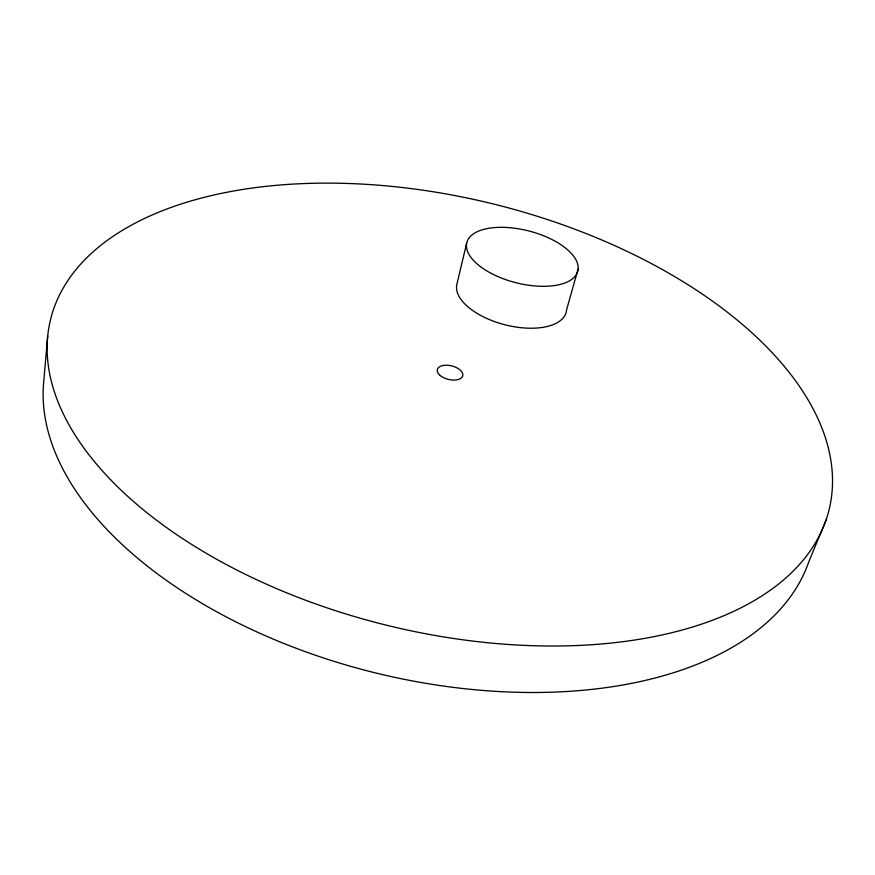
<?xml version="1.0" encoding="UTF-8"?>
<svg xmlns="http://www.w3.org/2000/svg" width="875" height="875" viewBox="0 0 875 875"><rect width="100%" height="100%" fill="white"/><g stroke="black" fill="none" stroke-linecap="round" stroke-linejoin="round"><path stroke-width="1.31" d="M47.709 335.956L43.75 381.347A393.903 222.316 13.7 0 0 381.598 674.373A393.903 222.316 13.7 0 0 808.708 562.056L826.033 520.056A400.728 217.284 13.7 0 0 308.317 183.411A400.728 217.284 13.7 0 0 185.106 540.236A400.728 217.284 13.7 0 0 826.033 520.056M466.637 243.272L456.75 284.769A56.427 27.475 14.5 0 0 507.817 325.478A56.427 27.475 14.5 0 0 566.573 309.892L578.145 268.844M440.245 375.55A13.092 6.956 13.7 0 0 462.109 377.125A13.092 6.956 13.7 0 0 447.77 365.269A13.092 6.956 13.7 0 0 440.245 375.55M481.447 267.367A57.302 26.666 14.4 0 0 575.75 275.428A57.302 26.666 14.4 0 0 509.677 227.686A57.302 26.666 14.4 0 0 481.447 267.367"/></g></svg>
